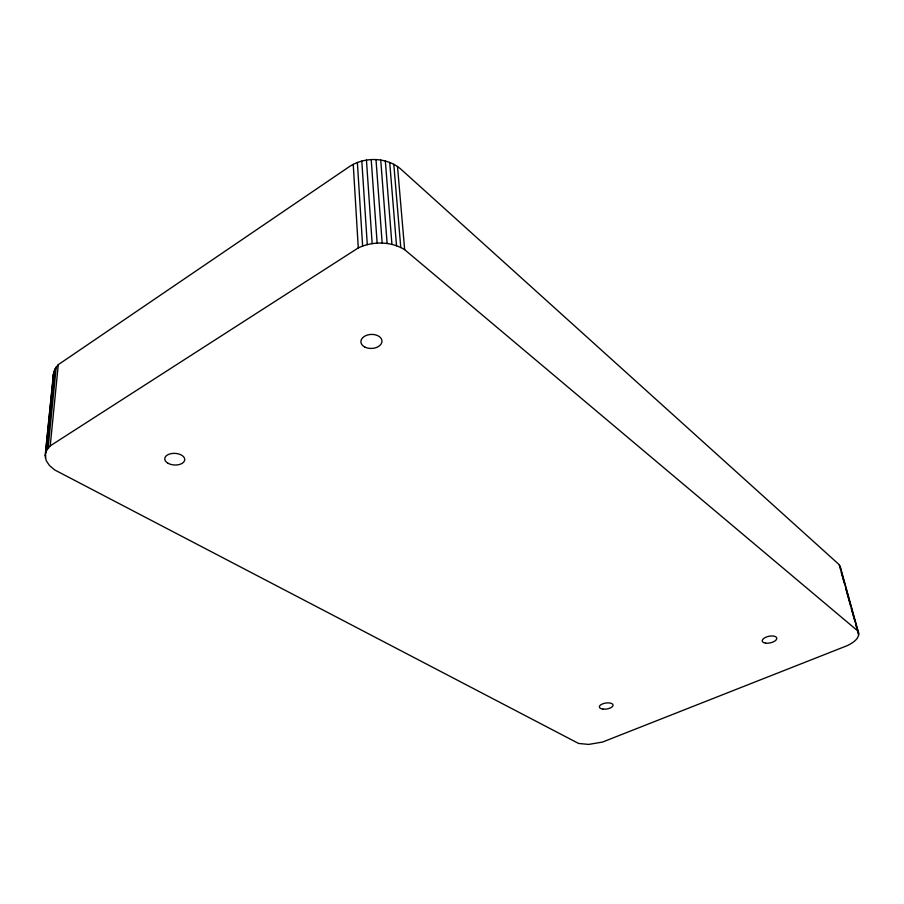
<?xml version="1.0" encoding="UTF-8"?>
<svg xmlns="http://www.w3.org/2000/svg" width="904" height="904" viewBox="0 0 904 904"><rect width="100%" height="100%" fill="white"/><g stroke="black" fill="none" stroke-linecap="round" stroke-linejoin="round"><path stroke-width="1.36" d="M840.494 569.622L840.245 566.582L838.404 563.949L400.777 169.059C386.731 157.036 364.707 156.595 349.441 166.585L58.285 364.662L54.737 369.284L53.392 374.459L45.2 455.39L46.194 460.565L49.46 465.526L54.726 469.956L578.549 743.438L588.628 744.421L602.505 742.071L847.387 645.58C852.54 643.083 861.444 637.761 857.783 630.947L839.522 565.203M45.2 455.39L46.567 450.373L50.228 445.864L58.285 364.662M45.584 452.847L53.788 371.826M45.403 457.978L45.686 455.198M46.115 451.017L46.533 446.836M46.951 442.655L47.516 437.073M47.946 432.892L48.364 428.711M48.782 424.53L49.211 420.349M49.776 414.766L50.195 410.585M50.613 406.404L51.042 402.223M51.46 398.042L52.025 392.472M52.308 389.68L52.873 384.11M53.291 379.917L53.392 374.459M46.567 450.373L54.737 369.284M48.115 448.034L56.24 366.888M50.228 445.864L358.278 247.911C372.776 241.063 390.833 241.232 404.653 249.662L857.783 630.947M840.245 566.582L858.8 633.659M841.228 572.3L844.2 583.001M845.692 588.346L850.517 605.725M851.252 608.403L854.969 621.771M855.715 624.449L856.822 628.461M857.568 631.139L858.687 635.15M397.5 166.483L404.653 249.662M393.794 164.257L400.777 247.504M389.714 162.415L396.517 245.741M385.341 161.014L391.94 244.396M380.742 160.064L387.127 243.492M376.007 159.579L382.155 243.063M371.216 159.59L377.137 243.108M366.448 160.076L372.154 243.639M361.815 161.048L367.284 244.622M357.385 162.471L362.628 246.057M353.238 164.325L358.278 247.911M603.058 709.12A6.916 3.028 -8.5 0 0 613.07 705.063A6.916 3.028 -8.5 0 0 602.527 703.888A6.916 3.028 -8.5 0 0 603.058 709.12M765.507 643.128A7.435 3.379 -11.9 0 0 776.807 638.563A7.435 3.379 -11.9 0 0 766.185 637.071A7.435 3.379 -11.9 0 0 765.507 643.128M167.952 463.232A9.989 5.819 2.9 0 0 184.484 460.825A9.989 5.819 2.9 0 0 171.839 453.514A9.989 5.819 2.9 0 0 167.952 463.232M364.696 346.978A10.532 7.017 -2.4 0 0 381.816 342.39A10.532 7.017 -2.4 0 0 367.815 334.921A10.532 7.017 -2.4 0 0 364.696 346.978"/></g></svg>
